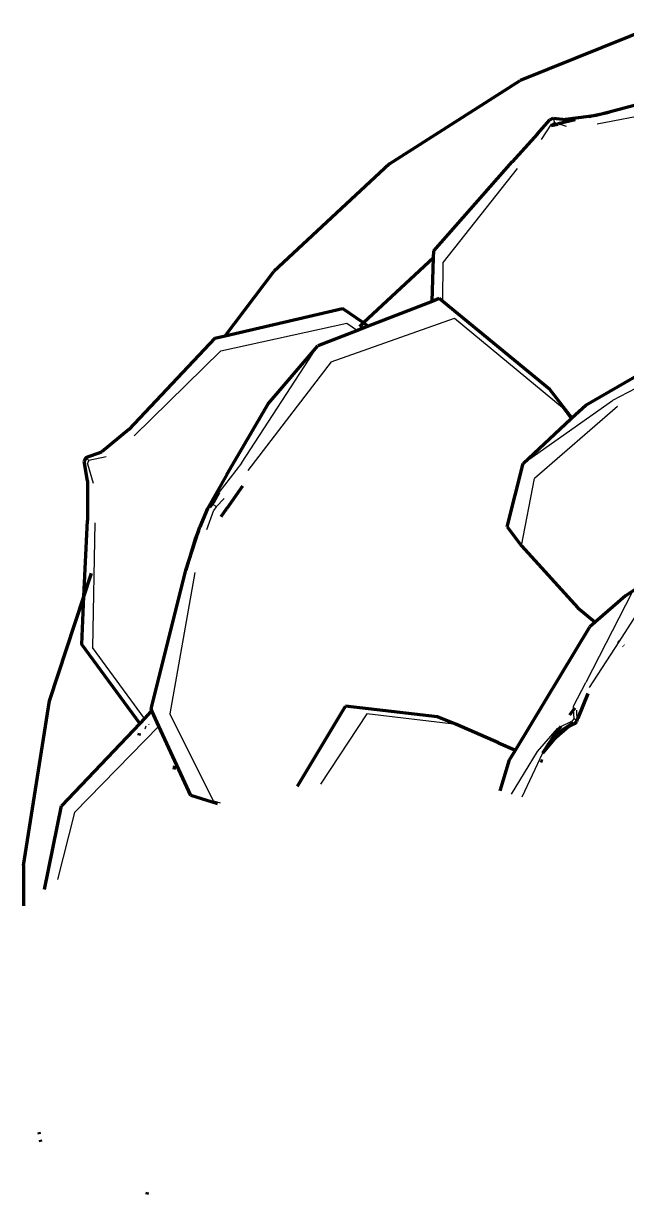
# Model space of a CAD drawing. Header units: millimetres. Extents: x 4307 to 31003, y 2809 to 20009.
# Drawn here: x 14921.3 to 14975.9, y 8927 to 9032.9 of the extents above; entities that cross this region are included whole.
import ezdxf

# ---------------------------------------------------------------- set-up
doc = ezdxf.new("R2010")
doc.units = ezdxf.units.MM
doc.layers.add('ProfileEdges', color=7, linetype='Continuous')

msp = doc.modelspace()

# ---------------------------------------------------------------- linework, layer by layer
for p, q in [((14983.18, 9025.76), (14973.25, 9023.82)), ((14968.19, 9022.45), (14969.1, 9023.81)), ((14969.1, 9023.81), (14969.37, 9023.96)), ((14969.27, 9024.37), (14969.37, 9023.96)), ((14969.67, 9023.83), (14969.37, 9023.96)), ((14970.46, 9023.6), (14969.71, 9023.84)), ((14966.01, 9019.82), (14959.32, 9011.33)), ((14959.27, 9007.77), (14959.32, 9011.33)), ((14939.21, 9003.33), (14950.6, 9005.82)), ((14949.17, 9002.32), (14960.34, 9006.26)), ((14950.6, 9005.82), (14951.55, 9005.17)), ((14960.34, 9006.26), (14970.09, 8998.18)), ((14941.07, 8993.15), (14947.98, 9003.78)), ((14939.21, 9003.33), (14931.37, 8995.61)), ((14949.17, 9002.32), (14941.65, 8992.49)), ((14977.39, 9000.28), (14974.62, 8998.83)), ((14966.55, 8993.11), (14974.62, 8998.83)), ((14975.07, 8998.29), (14967.58, 8991.75)), ((14970.87, 8997.16), (14970.09, 8998.18)), ((14927.25, 8993.38), (14927, 8993.66)), ((14927.13, 8993.1), (14927.25, 8993.38)), ((14927.13, 8993.1), (14927.66, 8991.34)), ((14928.84, 8993.72), (14927.25, 8993.38)), ((14941.07, 8993.15), (14939.01, 8990.5)), ((14966.39, 8985.67), (14967.58, 8991.75)), ((14939.51, 8989.96), (14938.77, 8989.21)), ((14937.29, 8987.39), (14938.16, 8989.16)), ((14937.94, 8987.16), (14938.57, 8988.89)), ((14938.39, 8989.55), (14938.43, 8989.51)), ((14938.43, 8989.51), (14938.77, 8989.21)), ((14938.77, 8989.21), (14938.57, 8988.89)), ((14927.8, 8987.75), (14927.58, 8976.47)), ((14936.84, 8983.26), (14934.59, 8970.48)), ((14976.41, 8981.48), (14972.22, 8973.31)), ((14977.3, 8980.26), (14975.19, 8976.99)), ((14975.19, 8976.99), (14972.52, 8972.87)), ((14932.28, 8970.06), (14927.58, 8976.47)), ((14971.09, 8971.16), (14972.22, 8973.31)), ((14971.11, 8970.83), (14971.09, 8971.16)), ((14971.16, 8970.05), (14971.11, 8970.83)), ((14971.36, 8970.79), (14971.41, 8969.79)), ((14932.71, 8969.48), (14932.68, 8969.53)), ((14938.54, 8962.6), (14934.59, 8970.48)), ((14952.4, 8970.48), (14948.2, 8964.12)), ((14960.52, 8969.5), (14952.4, 8970.48)), ((14969.94, 8969.32), (14970.94, 8969.81)), ((14971.16, 8970.05), (14970.94, 8969.81)), ((14971.41, 8969.79), (14971.16, 8970.05)), ((14933.6, 8969.37), (14925.97, 8961.55)), ((14969.61, 8969.15), (14967.8, 8967.06)), ((14969.61, 8969.15), (14969.94, 8969.32)), ((14967.8, 8967.06), (14965.45, 8963.22)), ((14968.29, 8966.9), (14966.42, 8962.93)), ((14968.27, 8966.13), (14968.09, 8966.2)), ((14938.54, 8962.6), (14939.14, 8962.42)), ((14925.97, 8961.55), (14924.42, 8955.49))]:
    msp.add_line(p, q)
at = {"layer": 'ProfileEdges', "lineweight": 211}
for p, q in [((14979.12, 9032.94), (14966.28, 9027.76)), ((14954.45, 9020.22), (14966.28, 9027.76)), ((14983.1, 9027.22), (14974.32, 9024.92)), ((14972.47, 9024.52), (14974.32, 9024.92)), ((14973.14, 9024.6), (14972.47, 9024.52)), ((14974.32, 9024.92), (14973.14, 9024.6)), ((14967.85, 9022.96), (14968.95, 9024.2)), ((14968.95, 9024.2), (14969.27, 9024.37)), ((14969.08, 9023.7), (14969.67, 9023.83)), ((14969.27, 9024.37), (14970.36, 9024.24)), ((14969.71, 9023.84), (14969.67, 9023.83)), ((14971.24, 9024.23), (14969.71, 9023.84)), ((14972.47, 9024.52), (14970.36, 9024.24)), ((14967.85, 9022.96), (14965.54, 9020.42)), ((14958.45, 9012.36), (14965.54, 9020.42)), ((14954.45, 9020.22), (14943.99, 9010.5)), ((14958.43, 9011.72), (14958.45, 9012.36)), ((14958.43, 9011.72), (14952.1, 9005.84)), ((14958.31, 9007.79), (14958.43, 9011.72)), ((14939.58, 9004.68), (14943.99, 9010.5)), ((14958.31, 9007.79), (14952.53, 9005.55)), ((14958.95, 9008.04), (14958.31, 9007.79)), ((14959.27, 9007.77), (14958.95, 9008.04)), ((14968.95, 8999.81), (14959.27, 9007.77)), ((14939.58, 9004.68), (14950.19, 9007.15)), ((14952.1, 9005.84), (14950.19, 9007.15)), ((14952.53, 9005.55), (14951.55, 9005.17)), ((14952.1, 9005.84), (14951.74, 9005.5)), ((14952.53, 9005.55), (14952.1, 9005.84)), ((14972.21, 8998.41), (14985.96, 9006.35)), ((14938.66, 9004.47), (14930.87, 8996.19)), ((14938.66, 9004.47), (14939.58, 9004.68)), ((14951.55, 9005.17), (14947.98, 9003.78)), ((14943.47, 8998.52), (14947.98, 9003.78)), ((14970.95, 8997.24), (14968.95, 8999.81)), ((14939.73, 8992.13), (14943.47, 8998.52)), ((14970.95, 8997.24), (14972.21, 8998.41)), ((14966.55, 8993.11), (14970.87, 8997.16)), ((14970.87, 8997.16), (14970.95, 8997.24)), ((14930.87, 8996.19), (14928.43, 8994.19)), ((14927, 8993.66), (14928.43, 8994.19)), ((14927, 8993.66), (14926.85, 8993.32)), ((14927.14, 8991.55), (14926.85, 8993.32)), ((14965.09, 8987.4), (14966.55, 8993.11)), ((14939.73, 8992.13), (14938, 8989.06)), ((14927.14, 8991.55), (14927.13, 8987.96)), ((14941.16, 8991.06), (14939.73, 8989.05)), ((14938.39, 8989.55), (14939.01, 8990.5)), ((14938.52, 8989.63), (14938.43, 8989.51)), ((14938.52, 8989.63), (14939.01, 8990.5)), ((14938, 8989.06), (14937.29, 8987.39)), ((14938.39, 8989.55), (14938.16, 8989.16)), ((14938.43, 8989.51), (14938.16, 8989.16)), ((14939.22, 8988.33), (14939.7, 8989.01)), ((14939.7, 8989.01), (14939.73, 8989.05)), ((14939.7, 8989.01), (14939.74, 8989.01)), ((14939.73, 8989.05), (14939.74, 8989.01)), ((14926.82, 8981.1), (14927.13, 8987.96)), ((14936.04, 8983.48), (14937.17, 8987.02)), ((14937.17, 8987.02), (14936.88, 8986.3)), ((14937.17, 8987.02), (14937.29, 8987.39)), ((14965.09, 8987.4), (14966.39, 8985.67)), ((14936.88, 8986.3), (14936.04, 8983.48)), ((14966.39, 8985.67), (14971.5, 8980.06)), ((14982.38, 8985.51), (14975.79, 8981.14)), ((14932.89, 8970.92), (14936.04, 8983.48)), ((14926.82, 8981.1), (14927.51, 8983.2)), ((14923.71, 8971.64), (14926.82, 8981.1)), ((14926.63, 8976.76), (14926.82, 8981.1)), ((14975.79, 8981.14), (14973.07, 8978.76)), ((14971.5, 8980.06), (14973.07, 8978.76)), ((14965.85, 8967.19), (14972.58, 8978.35)), ((14973.07, 8978.76), (14972.58, 8978.35)), ((14975.1, 8977.06), (14975.19, 8976.99)), ((14931.86, 8969.61), (14926.63, 8976.76)), ((14975.59, 8976.66), (14975.63, 8976.62)), ((14921.34, 8956.76), (14923.71, 8971.64)), ((14972.38, 8972.32), (14971.5, 8970.07)), ((14932.88, 8970.69), (14932.28, 8970.06)), ((14933, 8970.69), (14932.88, 8970.69)), ((14933, 8970.69), (14932.89, 8970.92)), ((14933.6, 8969.37), (14933, 8970.69)), ((14946.12, 8963.92), (14950.47, 8971.17)), ((14958.79, 8970.2), (14950.47, 8971.17)), ((14971.11, 8970.83), (14970.73, 8970.34)), ((14971.22, 8970.98), (14971.11, 8970.83)), ((14931.86, 8969.61), (14924.8, 8962.14)), ((14932.28, 8970.06), (14931.86, 8969.61)), ((14960.52, 8969.5), (14958.79, 8970.2)), ((14964.32, 8967.84), (14960.52, 8969.5)), ((14971.06, 8969.65), (14970.01, 8968.98)), ((14971.06, 8969.65), (14970.69, 8969.32)), ((14971.22, 8969.59), (14970.69, 8969.32)), ((14971.22, 8969.59), (14971.41, 8969.79)), ((14971.41, 8969.79), (14971.5, 8970.07)), ((14931.81, 8968.71), (14931.78, 8968.5)), ((14932.45, 8969.2), (14932.36, 8969.23)), ((14936.49, 8963.09), (14933.6, 8969.37)), ((14968.8, 8967.7), (14970.01, 8968.98)), ((14969.31, 8968.49), (14968.8, 8967.7)), ((14969.94, 8969.32), (14969.31, 8968.49)), ((14970.69, 8969.32), (14969.32, 8968.15)), ((14970.01, 8968.98), (14969.32, 8968.15)), ((14970.69, 8969.32), (14970.01, 8968.98)), ((14964.32, 8967.84), (14965.85, 8967.19)), ((14969.32, 8968.15), (14968.29, 8966.9)), ((14968.8, 8967.7), (14968.29, 8966.9)), ((14969.32, 8968.15), (14968.8, 8967.7)), ((14965.31, 8966.3), (14965.85, 8967.19)), ((14934.97, 8965.44), (14935.04, 8965.76)), ((14964.46, 8963.51), (14965.31, 8966.3)), ((14968.11, 8966.26), (14968.29, 8966.18)), ((14923.24, 8954.58), (14924.8, 8962.14)), ((14938.9, 8962.34), (14936.49, 8963.09)), ((14921.34, 8956.76), (14921.34, 8953.11)), ((14922.81, 8932.43), (14922.78, 8932.62)), ((14922.92, 8931.74), (14922.89, 8931.93)), ((14932.52, 8927.2), (14932.5, 8926.98))]:
    msp.add_line(p, q, dxfattribs=at)

doc.saveas('drawing.dxf')
